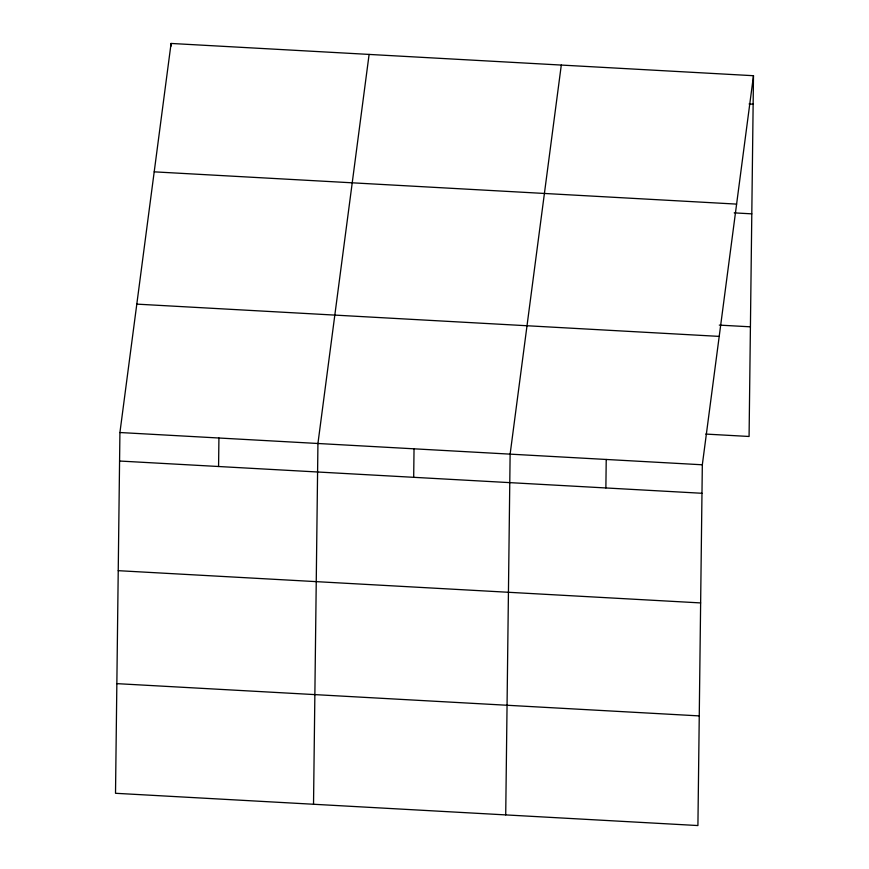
<?xml version="1.0" encoding="UTF-8"?>
<svg xmlns="http://www.w3.org/2000/svg" width="869" height="869" viewBox="0 0 869 869"><rect width="100%" height="100%" fill="white"/><g stroke="black" fill="none" stroke-linecap="round" stroke-linejoin="round"><path stroke-width="1.3" d="M119.922 432.523L115.512 793.288L697.916 825.55L702.326 464.785L753.488 75.712L171.084 43.45L119.922 432.523L702.326 464.785M171.052 46.166L171.084 43.45M218.575 466.501L218.923 438.009M313.524 804.259L317.935 443.494L369.108 54.421M413.687 477.309L414.035 448.817M505.715 814.905L510.125 454.139L561.298 65.066M605.878 487.954L606.225 459.462M753.488 75.712L749.078 436.477L705.769 434.076M749.078 103.976L753.141 104.204M154.204 171.845L736.608 204.106M734.207 212.872L751.804 213.85M719.293 325.104L750.425 326.82M136.802 304.128L719.206 336.39M119.564 461.026L701.967 493.277M118.227 570.672L700.631 602.923M116.848 683.642L699.252 715.904"/></g></svg>
